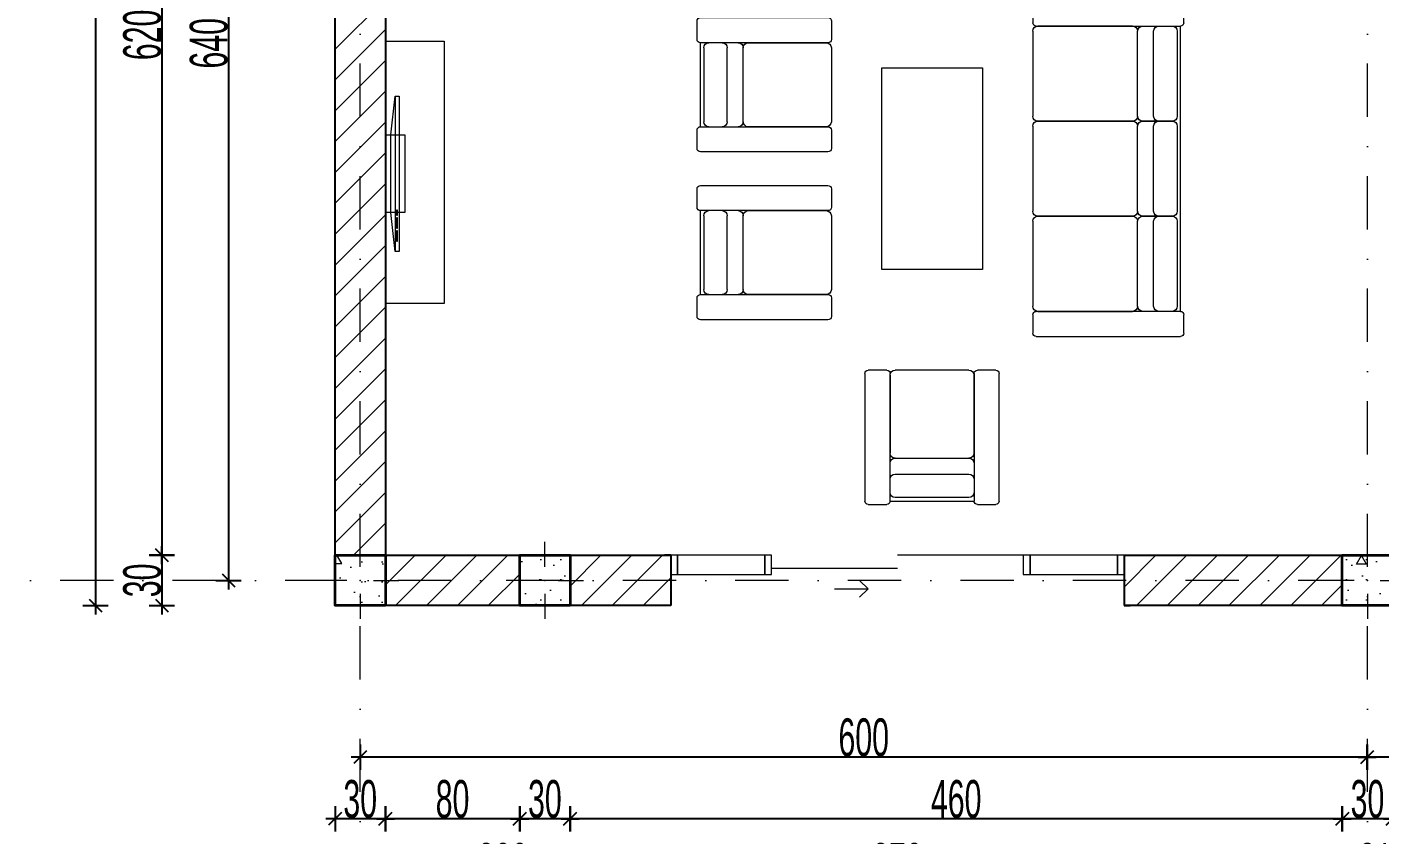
# Model space of a CAD drawing. Header units: millimetres. Extents: x -13678 to 175322, y 9978 to 39678.
# Drawn here: x 18120 to 26179, y 19899 to 24713 of the extents above; entities that cross this region are included whole.
import ezdxf

# ---------------------------------------------------------------- set-up
doc = ezdxf.new("R2010")
doc.units = ezdxf.units.MM
doc.header["$MEASUREMENT"] = 0
doc.set_wipeout_variables(frame=1)
doc.linetypes.add('Dot & Dashed', pattern=[670.277762, 317.5, -176.388889, 0, -176.388874])
doc.linetypes.add('Wipeout_Contour', pattern=[1000, 0, -1000])
doc.layers.get('Defpoints').update_dxf_attribs({"lineweight": 13})
doc.layers.add('New_MEP - Electrical', color=7, linetype='Continuous')
doc.layers.add('New_Structural - Bearing', color=7, linetype='Continuous')
for name, color, linetype, lineweight, true_color in [('New_MEP - Electrical_Pen_No__4', 7, 'Continuous', 20, 0x029e21), ('New_Structural - Bearing_Pen_No__168', 7, 'Continuous', 13, 0xfe847a), ('New_Structural - Bearing_Pen_No__169', 7, 'Continuous', 13, 0x68b353), ('New_Structural - Bearing_Pen_No__23', 7, 'Continuous', 20, 0xff6600), ('New_Structural - Bearing_Pen_No__28', 7, 'Continuous', 35, 0xa80f02), ('New_Structural - Bearing_Pen_No__3', 7, 'Continuous', 18, 0xff6600), ('New_Structural - Bearing_Pen_No__69', 7, 'Continuous', 20, 0x71cebe), ('Structural - Bearing_Pen_No__69', 7, 'Continuous', 13, 0x71cebe)]:
    doc.layers.add(name, color=color, linetype=linetype, lineweight=lineweight, true_color=true_color)
doc.layers.add('New_Structural - Bearing_Pen_No__20', color=1, linetype='Continuous', lineweight=0)
doc.layers.add('New_Structural - Bearing_Pen_No__27', color=7, linetype='Continuous', lineweight=35)
doc.styles.add('PLATEIA', font='CGSAPPS.shx', dxfattribs={"width": 0.6})
doc.dimstyles.new('100v', dxfattribs={"dimtxt": 225, "dimasz": 1, "dimexe": 0.18, "dimexo": 0.0625, "dimgap": 4, "dimtad": 1, "dimdec": 0, "dimlfac": 0.1, "dimzin": 12, "dimdsep": 46, "dimtxsty": 'PLATEIA', "dimblk": 'A$C321216CB', "dimcen": 0.09, "dimse1": 1, "dimse2": 1, "dimclrd": 256, "dimclrt": 256, "dimadec": 3, "dimazin": 0, "dimtfac": 1, "dimtdec": 0, "dimtix": 1, "dimtmove": 2, "dimatfit": 3, "dimldrblk": 'A$C321216CB', "dimfxl": 1, "dimtolj": 1, "dimtzin": 0, "dimlwd": -1, "dimarcsym": 0})
pattern_1 = [(45, (-11385.9, -8413.54), (-91.92388, 91.92388), [])]

# ---------------------------------------------------------------- blocks, each defined once
blk = doc.blocks.new('Sofa Layout 25[3]', base_point=(44951.6, 31682.2))
at = {"layer": 'New_MEP - Electrical_Pen_No__4', "color": 104, "linetype": 'Continuous', "lineweight": 20, "true_color": 0x029e21}
for p, q in [((44251.6, 33502.2), (44251.6, 34262.2)), ((44271.6, 34282.2), (44381.6, 34282.2)), ((44401.6, 34262.2), (44401.6, 33502.2)), ((44401.6, 34262.2), (44901.6, 34262.2)), ((44901.6, 33502.2), (44901.6, 34262.2)), ((44921.6, 34282.2), (45031.6, 34282.2)), ((45051.6, 34262.2), (45051.6, 33502.2)), ((44401.6, 34212.2), (44401.6, 34036.9)), ((44871.6, 34242.2), (44431.6, 34242.2)), ((44901.6, 34036.9), (44901.6, 34212.2)), ((44431.6, 34102.2), (44871.6, 34102.2)), ((44401.6, 33512.2), (44401.6, 33976.9)), ((44431.6, 34006.9), (44871.6, 34006.9)), ((44431.6, 34006.9), (44871.6, 34006.9)), ((44901.6, 33976.9), (44901.6, 33512.2)), ((44381.6, 33482.2), (44271.6, 33482.2)), ((44871.6, 33482.2), (44431.6, 33482.2)), ((45031.6, 33482.2), (44921.6, 33482.2)), ((43151.6, 33152.2), (43151.6, 33262.2)), ((43171.6, 33282.2), (44031.6, 33282.2)), ((44051.6, 33262.2), (44051.6, 33152.2)), ((44031.6, 33132.2), (43171.6, 33132.2)), ((43171.6, 31432.2), (43171.6, 33132.2)), ((43396.9, 33132.2), (43221.6, 33132.2)), ((43456.9, 33132.2), (44021.6, 33132.2)), ((45251.6, 33162.2), (45251.6, 33052.2)), ((46031.6, 33182.2), (45271.6, 33182.2)), ((46051.6, 33052.2), (46051.6, 33162.2)), ((43191.6, 33102.2), (43191.6, 32595.5)), ((43331.6, 32595.5), (43331.6, 33102.2)), ((43426.9, 32595.5), (43426.9, 33102.2)), ((43426.9, 32595.5), (43426.9, 33102.2)), ((44051.6, 33102.2), (44051.6, 32595.5)), ((45251.6, 33002.2), (45251.6, 32562.2)), ((45271.6, 33032.2), (46031.6, 33032.2)), ((45746.4, 33032.2), (45281.6, 33032.2)), ((45776.4, 32562.2), (45776.4, 33002.2)), ((45776.4, 32562.2), (45776.4, 33002.2)), ((45806.4, 33032.2), (45981.6, 33032.2)), ((45871.6, 32562.2), (45871.6, 33002.2)), ((46011.6, 33002.2), (46011.6, 32562.2)), ((46031.6, 32532.2), (46031.6, 33032.2)), ((43396.9, 32565.5), (43221.6, 32565.5)), ((43221.6, 32565.5), (43396.9, 32565.5)), ((43456.9, 32565.5), (44021.6, 32565.5)), ((44021.6, 32565.5), (43456.9, 32565.5)), ((43191.6, 32535.5), (43191.6, 32028.9)), ((43331.6, 32028.9), (43331.6, 32535.5)), ((43426.9, 32028.9), (43426.9, 32535.5)), ((43426.9, 32028.9), (43426.9, 32535.5)), ((44051.6, 32535.5), (44051.6, 32028.9)), ((45251.6, 32512.2), (45251.6, 32402.2)), ((46031.6, 32532.2), (45271.6, 32532.2)), ((45281.6, 32532.2), (45746.4, 32532.2)), ((45981.6, 32532.2), (45806.4, 32532.2)), ((46051.6, 32402.2), (46051.6, 32512.2)), ((45271.6, 32382.2), (46031.6, 32382.2)), ((45251.6, 32162.2), (45251.6, 32052.2)), ((46031.6, 32182.2), (45271.6, 32182.2)), ((46051.6, 32052.2), (46051.6, 32162.2)), ((43396.9, 31998.9), (43221.6, 31998.9)), ((43221.6, 31998.9), (43396.9, 31998.9)), ((43456.9, 31998.9), (44021.6, 31998.9)), ((44021.6, 31998.9), (43456.9, 31998.9)), ((45251.6, 32002.2), (45251.6, 31562.2)), ((45271.6, 32032.2), (46031.6, 32032.2)), ((45746.4, 32032.2), (45281.6, 32032.2)), ((45776.4, 31562.2), (45776.4, 32002.2)), ((45776.4, 31562.2), (45776.4, 32002.2)), ((45806.4, 32032.2), (45981.6, 32032.2)), ((45871.6, 31562.2), (45871.6, 32002.2)), ((46011.6, 32002.2), (46011.6, 31562.2)), ((46031.6, 31532.2), (46031.6, 32032.2)), ((43191.6, 31968.9), (43191.6, 31462.2)), ((43331.6, 31462.2), (43331.6, 31968.9)), ((43426.9, 31462.2), (43426.9, 31968.9)), ((43426.9, 31462.2), (43426.9, 31968.9)), ((44051.6, 31968.9), (44051.6, 31462.2)), ((45251.6, 31512.2), (45251.6, 31402.2)), ((46031.6, 31532.2), (45271.6, 31532.2)), ((45281.6, 31532.2), (45746.4, 31532.2)), ((45981.6, 31532.2), (45806.4, 31532.2)), ((46051.6, 31402.2), (46051.6, 31512.2)), ((43171.6, 31432.2), (44031.6, 31432.2)), ((43221.6, 31432.2), (43396.9, 31432.2)), ((44021.6, 31432.2), (43456.9, 31432.2)), ((43151.6, 31302.2), (43151.6, 31412.2)), ((44051.6, 31412.2), (44051.6, 31302.2)), ((45271.6, 31382.2), (46031.6, 31382.2)), ((44031.6, 31282.2), (43171.6, 31282.2)), ((44251.6, 30302.2), (44251.6, 31062.2)), ((44271.6, 31082.2), (44381.6, 31082.2)), ((44401.6, 31062.2), (44401.6, 30302.2)), ((44401.6, 30587.5), (44401.6, 31052.2)), ((44431.6, 31082.2), (44871.6, 31082.2)), ((44901.6, 30302.2), (44901.6, 31062.2)), ((44901.6, 31052.2), (44901.6, 30587.5)), ((44921.6, 31082.2), (45031.6, 31082.2)), ((45051.6, 31062.2), (45051.6, 30302.2)), ((44871.6, 30557.5), (44431.6, 30557.5)), ((44871.6, 30557.5), (44431.6, 30557.5)), ((44401.6, 30527.5), (44401.6, 30352.2)), ((44901.6, 30352.2), (44901.6, 30527.5)), ((44871.6, 30462.2), (44431.6, 30462.2)), ((44901.6, 30302.2), (44401.6, 30302.2)), ((44431.6, 30322.2), (44871.6, 30322.2)), ((44381.6, 30282.2), (44271.6, 30282.2)), ((45031.6, 30282.2), (44921.6, 30282.2))]:
    blk.add_line(p, q, dxfattribs=at)
at = {"layer": 'New_MEP - Electrical_Pen_No__4', "color": 104, "linetype": 'Continuous', "lineweight": 20, "true_color": 0x029e21, "flags": 128}
blk.add_lwpolyline([(44951.6, 31682.2), (44951.6, 32882.2), (44351.6, 32882.2), (44351.6, 31682.2)], close=True, dxfattribs=at)
at = {"layer": 'New_MEP - Electrical_Pen_No__4', "color": 104, "linetype": 'Continuous', "lineweight": 20, "true_color": 0x029e21}
for centre, radius, start, end in [((44271.6, 34262.2), 20, 90, 180), ((44381.6, 34262.2), 20, 0, 90), ((44921.6, 34262.2), 20, 90, 180), ((45031.6, 34262.2), 20, 0, 90), ((44431.6, 34212.2), 30, 90, 180), ((44871.6, 34212.2), 30, 0, 90), ((44431.6, 34132.2), 30, 180, 270), ((44871.6, 34132.2), 30, 270, 0), ((44431.6, 34036.9), 30, 180, 270), ((44871.6, 34036.9), 30, 270, 0), ((44431.6, 33976.9), 30, 90, 180), ((44871.6, 33976.9), 30, 0, 90), ((44271.6, 33502.2), 20, 180, 270), ((44381.6, 33502.2), 20, 270, 0), ((44431.6, 33512.2), 30, 180, 270), ((44871.6, 33512.2), 30, 270, 0), ((44921.6, 33502.2), 20, 180, 270), ((45031.6, 33502.2), 20, 270, 0), ((43171.6, 33262.2), 20, 90, 180), ((44031.6, 33262.2), 20, 0, 90), ((43171.6, 33152.2), 20, 180, 270), ((43221.6, 33102.2), 30, 90, 180), ((43301.6, 33102.2), 30, 0, 90), ((43396.9, 33102.2), 30, 0, 90), ((43456.9, 33102.2), 30, 90, 180), ((44021.6, 33102.2), 30, 0, 90), ((44031.6, 33152.2), 20, 270, 0), ((45271.6, 33162.2), 20, 90, 180), ((46031.6, 33162.2), 20, 0, 90), ((45271.6, 33052.2), 20, 180, 270), ((46031.6, 33052.2), 20, 270, 0), ((45281.6, 33002.2), 30, 90, 180), ((45746.4, 33002.2), 30, 0, 90), ((45806.4, 33002.2), 30, 90, 180), ((45901.6, 33002.2), 30, 90, 180), ((45981.6, 33002.2), 30, 0, 90), ((43221.6, 32595.5), 30, 180, 270), ((43221.6, 32535.5), 30, 90, 180), ((43301.6, 32595.5), 30, 270, 0), ((43301.6, 32535.5), 30, 0, 90), ((43396.9, 32595.5), 30, 270, 0), ((43396.9, 32535.5), 30, 0, 90), ((43456.9, 32595.5), 30, 180, 270), ((43456.9, 32535.5), 30, 90, 180), ((44021.6, 32595.5), 30, 270, 0), ((44021.6, 32535.5), 30, 0, 90), ((45281.6, 32562.2), 30, 180, 270), ((45746.4, 32562.2), 30, 270, 0), ((45806.4, 32562.2), 30, 180, 270), ((45901.6, 32562.2), 30, 180, 270), ((45981.6, 32562.2), 30, 270, 0), ((45271.6, 32512.2), 20, 90, 180), ((46031.6, 32512.2), 20, 0, 90), ((45271.6, 32402.2), 20, 180, 270), ((46031.6, 32402.2), 20, 270, 0), ((45271.6, 32162.2), 20, 90, 180), ((46031.6, 32162.2), 20, 0, 90), ((43221.6, 32028.9), 30, 180, 270), ((43221.6, 31968.9), 30, 90, 180), ((43301.6, 32028.9), 30, 270, 0), ((43301.6, 31968.9), 30, 0, 90), ((43396.9, 32028.9), 30, 270, 0), ((43396.9, 31968.9), 30, 0, 90), ((43456.9, 32028.9), 30, 180, 270), ((43456.9, 31968.9), 30, 90, 180), ((44021.6, 32028.9), 30, 270, 0), ((44021.6, 31968.9), 30, 0, 90), ((45271.6, 32052.2), 20, 180, 270), ((45281.6, 32002.2), 30, 90, 180), ((45746.4, 32002.2), 30, 0, 90), ((45806.4, 32002.2), 30, 90, 180), ((45901.6, 32002.2), 30, 90, 180), ((45981.6, 32002.2), 30, 0, 90), ((46031.6, 32052.2), 20, 270, 0), ((45281.6, 31562.2), 30, 180, 270), ((45271.6, 31512.2), 20, 90, 180), ((45746.4, 31562.2), 30, 270, 0), ((45806.4, 31562.2), 30, 180, 270), ((45901.6, 31562.2), 30, 180, 270), ((45981.6, 31562.2), 30, 270, 0), ((46031.6, 31512.2), 20, 0, 90), ((43171.6, 31412.2), 20, 90, 180), ((43221.6, 31462.2), 30, 180, 270), ((43301.6, 31462.2), 30, 270, 0), ((43396.9, 31462.2), 30, 270, 0), ((43456.9, 31462.2), 30, 180, 270), ((44021.6, 31462.2), 30, 270, 0), ((44031.6, 31412.2), 20, 0, 90), ((45271.6, 31402.2), 20, 180, 270), ((46031.6, 31402.2), 20, 270, 0), ((43171.6, 31302.2), 20, 180, 270), ((44031.6, 31302.2), 20, 270, 0), ((44271.6, 31062.2), 20, 90, 180), ((44381.6, 31062.2), 20, 0, 90), ((44431.6, 31052.2), 30, 90, 180), ((44871.6, 31052.2), 30, 0, 90), ((44921.6, 31062.2), 20, 90, 180), ((45031.6, 31062.2), 20, 0, 90), ((44431.6, 30587.5), 30, 180, 270), ((44431.6, 30527.5), 30, 90, 180), ((44871.6, 30587.5), 30, 270, 0), ((44871.6, 30527.5), 30, 0, 90), ((44431.6, 30432.2), 30, 90, 180), ((44871.6, 30432.2), 30, 0, 90), ((44271.6, 30302.2), 20, 180, 270), ((44381.6, 30302.2), 20, 270, 0), ((44431.6, 30352.2), 30, 180, 270), ((44871.6, 30352.2), 30, 270, 0), ((44921.6, 30302.2), 20, 180, 270), ((45031.6, 30302.2), 20, 270, 0)]:
    blk.add_arc(centre, radius, start, end, dxfattribs=at)
blk = doc.blocks.new('A$C321216CB')
for p, q in [((-53.8, 0), (53.8, 0)), ((-38.1, -38.1), (38.1, 38.1)), ((0, -75.3), (0, 75.3))]:
    blk.add_line(p, q)
blk = doc.blocks.new('*D546')
at = {"transparency": 16777216}
blk.add_line((19319.6, 27814.8), (19319.6, 21416.8), dxfattribs=at)
at = {"layer": 'Defpoints', "color": 0, "transparency": 16777216}
for p in [(19767.4, 27815.8), (19319.6, 21415.8), (19746.5, 21415.8)]:
    blk.add_point(p, dxfattribs=at)
at = {"transparency": 16777216}
for p, rotation in [((19319.6, 27815.8), 90), ((19319.6, 21415.8), 270)]:
    blk.add_blockref('A$C321216CB', p, dxfattribs=dict(at, rotation=rotation))
at = {"transparency": 16777216, "insert": (19203.1, 24615.8), "char_height": 225, "attachment_point": 5, "rotation": 90, "style": 'PLATEIA'}
blk.add_mtext('\\A1;640', dxfattribs=at)
blk = doc.blocks.new('*D550')
at = {"transparency": 16777216}
blk.add_line((18923.3, 27764.8), (18923.3, 21566.8), dxfattribs=at)
at = {"layer": 'Defpoints', "color": 0, "transparency": 16777216}
for p in [(19954.6, 27765.8), (18923.3, 21565.8), (19954.6, 21565.8)]:
    blk.add_point(p, dxfattribs=at)
at = {"transparency": 16777216}
for p, rotation in [((18923.3, 27765.8), 90), ((18923.3, 21565.8), 270)]:
    blk.add_blockref('A$C321216CB', p, dxfattribs=dict(at, rotation=rotation))
at = {"transparency": 16777216, "insert": (18806.8, 24665.8), "char_height": 225, "attachment_point": 5, "rotation": 90, "style": 'PLATEIA'}
blk.add_mtext('\\A1;620', dxfattribs=at)
blk = doc.blocks.new('*D551')
at = {"transparency": 16777216}
blk.add_line((18923.3, 21564.8), (18923.3, 21266.8), dxfattribs=at)
at = {"layer": 'Defpoints', "color": 0, "transparency": 16777216}
for p in [(19954.6, 21565.8), (18923.3, 21265.8), (19954.6, 21265.8)]:
    blk.add_point(p, dxfattribs=at)
at = {"transparency": 16777216}
for p, rotation in [((18923.3, 21565.8), 90), ((18923.3, 21265.8), 270)]:
    blk.add_blockref('A$C321216CB', p, dxfattribs=dict(at, rotation=rotation))
at = {"transparency": 16777216, "insert": (18806.8, 21415.8), "char_height": 225, "attachment_point": 5, "rotation": 90, "style": 'PLATEIA'}
blk.add_mtext('\\A1;30', dxfattribs=at)
blk = doc.blocks.new('*D552')
at = {"transparency": 16777216}
blk.add_line((18528.1, 32264.8), (18528.1, 21266.8), dxfattribs=at)
at = {"layer": 'Defpoints', "color": 0, "transparency": 16777216}
for p in [(19954.6, 32265.8), (18528.1, 21265.8), (19954.6, 21265.8)]:
    blk.add_point(p, dxfattribs=at)
at = {"transparency": 16777216}
for p, rotation in [((18528.1, 32265.8), 90), ((18528.1, 21265.8), 270)]:
    blk.add_blockref('A$C321216CB', p, dxfattribs=dict(at, rotation=rotation))
at = {"transparency": 16777216, "insert": (18411.6, 26765.8), "char_height": 225, "attachment_point": 5, "rotation": 90, "style": 'PLATEIA'}
blk.add_mtext('\\A1;1100', dxfattribs=at)
blk = doc.blocks.new('*D554')
at = {"transparency": 16777216}
blk.add_line((26102.2, 20363.1), (20105.6, 20363.1), dxfattribs=at)
at = {"layer": 'Defpoints', "color": 0, "transparency": 16777216}
for p in [(20104.6, 20850), (26103.2, 20814), (20104.6, 20363.1)]:
    blk.add_point(p, dxfattribs=at)
at = {"transparency": 16777216, "rotation": 180}
blk.add_blockref('A$C321216CB', (20104.6, 20363.1), dxfattribs=at)
at = {"transparency": 16777216}
blk.add_blockref('A$C321216CB', (26103.2, 20363.1), dxfattribs=at)
at = {"transparency": 16777216, "insert": (23103.9, 20479.6), "char_height": 225, "attachment_point": 5, "style": 'PLATEIA'}
blk.add_mtext('\\A1;600', dxfattribs=at)
blk = doc.blocks.new('*D558')
at = {"transparency": 16777216}
blk.add_line((25953.6, 19995.7), (21355.6, 19995.7), dxfattribs=at)
at = {"layer": 'Defpoints', "color": 0, "transparency": 16777216}
for p in [(21354.6, 21265.8), (25954.6, 21265.8), (21354.6, 19995.7)]:
    blk.add_point(p, dxfattribs=at)
at = {"transparency": 16777216, "rotation": 180}
blk.add_blockref('A$C321216CB', (21354.6, 19995.7), dxfattribs=at)
at = {"transparency": 16777216}
blk.add_blockref('A$C321216CB', (25954.6, 19995.7), dxfattribs=at)
at = {"transparency": 16777216, "insert": (23654.6, 20112.2), "char_height": 225, "attachment_point": 5, "style": 'PLATEIA'}
blk.add_mtext('\\A1;460', dxfattribs=at)
blk = doc.blocks.new('*D559')
at = {"transparency": 16777216}
blk.add_line((20253.6, 19995.7), (19955.6, 19995.7), dxfattribs=at)
at = {"layer": 'Defpoints', "color": 0, "transparency": 16777216}
for p in [(19954.6, 21265.8), (20254.6, 21265.8), (19954.6, 19995.7)]:
    blk.add_point(p, dxfattribs=at)
at = {"transparency": 16777216, "rotation": 180}
blk.add_blockref('A$C321216CB', (19954.6, 19995.7), dxfattribs=at)
at = {"transparency": 16777216}
blk.add_blockref('A$C321216CB', (20254.6, 19995.7), dxfattribs=at)
at = {"transparency": 16777216, "insert": (20104.6, 20112.2), "char_height": 225, "attachment_point": 5, "style": 'PLATEIA'}
blk.add_mtext('\\A1;30', dxfattribs=at)
blk = doc.blocks.new('*D562')
at = {"transparency": 16777216}
blk.add_line((27753.6, 19619.9), (24655.6, 19619.9), dxfattribs=at)
at = {"layer": 'Defpoints', "color": 0, "transparency": 16777216}
for p in [(24654.6, 21644.4), (27754.6, 21644.4), (24654.6, 19619.9)]:
    blk.add_point(p, dxfattribs=at)
at = {"transparency": 16777216, "rotation": 180}
blk.add_blockref('A$C321216CB', (24654.6, 19619.9), dxfattribs=at)
at = {"transparency": 16777216}
blk.add_blockref('A$C321216CB', (27754.6, 19619.9), dxfattribs=at)
at = {"transparency": 16777216, "insert": (26204.6, 19736.4), "char_height": 225, "attachment_point": 5, "style": 'PLATEIA'}
blk.add_mtext('\\A1;310', dxfattribs=at)
blk = doc.blocks.new('*D563')
at = {"transparency": 16777216}
blk.add_line((24653.6, 19619.9), (21955.6, 19619.9), dxfattribs=at)
at = {"layer": 'Defpoints', "color": 0, "transparency": 16777216}
for p in [(21954.6, 21644.4), (24654.6, 21644.4), (21954.6, 19619.9)]:
    blk.add_point(p, dxfattribs=at)
at = {"transparency": 16777216, "rotation": 180}
blk.add_blockref('A$C321216CB', (21954.6, 19619.9), dxfattribs=at)
at = {"transparency": 16777216}
blk.add_blockref('A$C321216CB', (24654.6, 19619.9), dxfattribs=at)
at = {"transparency": 16777216, "insert": (23304.6, 19736.4), "char_height": 225, "attachment_point": 5, "style": 'PLATEIA'}
blk.add_mtext('\\A1;270', dxfattribs=at)
blk = doc.blocks.new('*D564')
at = {"transparency": 16777216}
blk.add_line((21953.6, 19619.9), (19955.6, 19619.9), dxfattribs=at)
at = {"layer": 'Defpoints', "color": 0, "transparency": 16777216}
for p in [(19954.6, 21644.4), (21954.6, 21644.4), (19954.6, 19619.9)]:
    blk.add_point(p, dxfattribs=at)
at = {"transparency": 16777216, "rotation": 180}
blk.add_blockref('A$C321216CB', (19954.6, 19619.9), dxfattribs=at)
at = {"transparency": 16777216}
blk.add_blockref('A$C321216CB', (21954.6, 19619.9), dxfattribs=at)
at = {"transparency": 16777216, "insert": (20954.6, 19736.4), "char_height": 225, "attachment_point": 5, "style": 'PLATEIA'}
blk.add_mtext('\\A1;200', dxfattribs=at)
blk = doc.blocks.new('*D676')
at = {"transparency": 16777216}
blk.add_line((31653.6, 19230.7), (19955.6, 19230.7), dxfattribs=at)
at = {"layer": 'Defpoints', "color": 0, "transparency": 16777216}
for p in [(19954.6, 21265.8), (31654.6, 21265.8), (19954.6, 19230.7)]:
    blk.add_point(p, dxfattribs=at)
at = {"transparency": 16777216, "rotation": 180}
blk.add_blockref('A$C321216CB', (19954.6, 19230.7), dxfattribs=at)
at = {"transparency": 16777216}
blk.add_blockref('A$C321216CB', (31654.6, 19230.7), dxfattribs=at)
at = {"transparency": 16777216, "insert": (25804.6, 19347.2), "char_height": 225, "attachment_point": 5, "style": 'PLATEIA'}
blk.add_mtext('\\A1;1170', dxfattribs=at)
blk = doc.blocks.new('Column_1', base_point=(2559.6, 13376.8))
at = {"color": 254, "linetype": 'Wipeout_Contour', "lineweight": 0, "ltscale": 54481.227726}
blk.add_wipeout([(2409.6, 13226.8), (2709.6, 13226.8), (2709.6, 13526.8), (2409.6, 13526.8)], dxfattribs=at).dxf.layer = 'New_Structural - Bearing'
at = {"layer": 'New_Structural - Bearing_Pen_No__169', "linetype": 'Continuous', "lineweight": 13, "true_color": 0x68b353}
h = blk.add_hatch(dxfattribs=at)
h.set_pattern_fill('STRUCTURAL_CONCRETE', color=85, style=0, pattern_type=2)
h.set_pattern_definition([(0, (0, 0), (0, 623.538), [60, -300]), (0, (180, 311.8), (0, 623.538), [60, -300]), (60, (0, 0), (-540, 311.77), [60, -300]), (60, (360, 0), (-540, 311.77), [60, -300]), (120, (60, 0), (540, 311.77), [60, -300]), (120, (420, 0), (540, 311.77), [60, -300]), (0, (0, 60), (0, 120), [0, -120, 0, -180]), (45, (60, 60), (-84.8528, 84.8528), [0, -90, 0, -150])])
h.paths.add_polyline_path([(2409.6, 13226.8), (2709.6, 13226.8), (2709.6, 13526.8), (2409.6, 13526.8)])
at = {"layer": 'New_Structural - Bearing_Pen_No__20', "color": 1, "linetype": 'Continuous', "lineweight": 0}
for p, q in [((2559.6, 13456.8), (2559.6, 13606.8)), ((2479.6, 13376.8), (2329.6, 13376.8)), ((2639.6, 13376.8), (2789.6, 13376.8)), ((2559.6, 13296.8), (2559.6, 13146.8))]:
    blk.add_line(p, q, dxfattribs=at)
blk.add_point((2559.6, 13376.8), dxfattribs=at)
at = {"layer": 'New_Structural - Bearing_Pen_No__28', "color": 14, "linetype": 'Continuous', "lineweight": 35, "true_color": 0xa80f02, "flags": 128}
blk.add_lwpolyline([(2409.6, 13226.8), (2709.6, 13226.8), (2709.6, 13526.8), (2409.6, 13526.8)], close=True, dxfattribs=at)
blk = doc.blocks.new('*D671')
at = {"transparency": 16777216}
blk.add_line((27204.2, 20363.1), (26104.2, 20363.1), dxfattribs=at)
at = {"layer": 'Defpoints', "color": 0, "transparency": 16777216}
for p in [(26103.2, 20922.7), (27205.2, 20814), (26103.2, 20363.1)]:
    blk.add_point(p, dxfattribs=at)
at = {"transparency": 16777216, "rotation": 180}
blk.add_blockref('A$C321216CB', (26103.2, 20363.1), dxfattribs=at)
at = {"transparency": 16777216}
blk.add_blockref('A$C321216CB', (27205.2, 20363.1), dxfattribs=at)
at = {"transparency": 16777216, "insert": (26654.2, 20479.6), "char_height": 225, "attachment_point": 5, "style": 'PLATEIA'}
blk.add_mtext('\\A1;110', dxfattribs=at)
blk = doc.blocks.new('*D709')
at = {"transparency": 16777216}
blk.add_line((26253.6, 19995.7), (25955.6, 19995.7), dxfattribs=at)
at = {"layer": 'Defpoints', "color": 0, "transparency": 16777216}
for p in [(25954.6, 21265.8), (26254.6, 21265.8), (25954.6, 19995.7)]:
    blk.add_point(p, dxfattribs=at)
at = {"transparency": 16777216, "rotation": 180}
blk.add_blockref('A$C321216CB', (25954.6, 19995.7), dxfattribs=at)
at = {"transparency": 16777216}
blk.add_blockref('A$C321216CB', (26254.6, 19995.7), dxfattribs=at)
at = {"transparency": 16777216, "insert": (26104.6, 20112.2), "char_height": 225, "attachment_point": 5, "style": 'PLATEIA'}
blk.add_mtext('\\A1;30', dxfattribs=at)
blk = doc.blocks.new('*D672')
at = {"transparency": 16777216}
blk.add_line((21353.6, 19995.7), (21055.6, 19995.7), dxfattribs=at)
at = {"layer": 'Defpoints', "color": 0, "transparency": 16777216}
for p in [(21054.6, 21265.8), (21354.6, 21265.8), (21054.6, 19995.7)]:
    blk.add_point(p, dxfattribs=at)
at = {"transparency": 16777216, "rotation": 180}
blk.add_blockref('A$C321216CB', (21054.6, 19995.7), dxfattribs=at)
at = {"transparency": 16777216}
blk.add_blockref('A$C321216CB', (21354.6, 19995.7), dxfattribs=at)
at = {"transparency": 16777216, "insert": (21204.6, 20112.2), "char_height": 225, "attachment_point": 5, "style": 'PLATEIA'}
blk.add_mtext('\\A1;30', dxfattribs=at)
blk = doc.blocks.new('*D710')
at = {"transparency": 16777216}
blk.add_line((21053.6, 19995.7), (20255.6, 19995.7), dxfattribs=at)
at = {"layer": 'Defpoints', "color": 0, "transparency": 16777216}
for p in [(20254.6, 21265.8), (21054.6, 21265.8), (20254.6, 19995.7)]:
    blk.add_point(p, dxfattribs=at)
at = {"transparency": 16777216, "rotation": 180}
blk.add_blockref('A$C321216CB', (20254.6, 19995.7), dxfattribs=at)
at = {"transparency": 16777216}
blk.add_blockref('A$C321216CB', (21054.6, 19995.7), dxfattribs=at)
at = {"transparency": 16777216, "insert": (20654.6, 20112.2), "char_height": 225, "attachment_point": 5, "style": 'PLATEIA'}
blk.add_mtext('\\A1;80', dxfattribs=at)
blk = doc.blocks.new('Coffee Table 05 25[13]', base_point=(44258.1, 37384.3))
at = {"layer": 'New_MEP - Electrical_Pen_No__4', "color": 104, "linetype": 'Continuous', "lineweight": 20, "true_color": 0x029e21, "flags": 128}
blk.add_lwpolyline([(44258.1, 37384.3), (44258.1, 38946.3), (43908.1, 38946.3), (43908.1, 37384.3)], close=True, dxfattribs=at)
blk = doc.blocks.new('Flat Panel TV 25[14]', base_point=(43990.9, 37772.7))
at = {"layer": 'New_MEP - Electrical_Pen_No__4', "color": 104, "linetype": 'Continuous', "lineweight": 20, "true_color": 0x029e21}
for p, q in [((43965.9, 37772.7), (43965.9, 38698.2)), ((43974.7, 38574.8), (43974.7, 38636.5)), ((43974.7, 38636.5), (43980.9, 38636.5)), ((43980.9, 38636.5), (43980.9, 38574.8)), ((43980.9, 38574.8), (43974.7, 38574.8)), ((43974.7, 38497.7), (43974.7, 38559.4)), ((43974.7, 38559.4), (43980.9, 38559.4)), ((43980.9, 38559.4), (43980.9, 38497.7)), ((43980.9, 38497.7), (43974.7, 38497.7)), ((43974.7, 38451.4), (43974.7, 38482.3)), ((43974.7, 38482.3), (43980.9, 38482.3)), ((43980.9, 38451.4), (43974.7, 38451.4)), ((43980.9, 38482.3), (43980.9, 38451.4))]:
    blk.add_line(p, q, dxfattribs=at)
at = {"layer": 'New_MEP - Electrical_Pen_No__4', "color": 104, "linetype": 'Continuous', "lineweight": 20, "true_color": 0x029e21, "flags": 128}
for points in [[(43990.9, 37772.7), (43990.9, 38698.2), (43965.9, 38698.2), (43940.9, 38466.8), (43940.9, 38004.1), (43965.9, 37772.7)], [(44023.8, 38004.1), (44023.8, 38466.8), (43908.1, 38466.8), (43908.1, 38004.1)]]:
    blk.add_lwpolyline(points, close=True, dxfattribs=at)

msp = doc.modelspace()

# ---------------------------------------------------------------- hatches: boundary and pattern name
at = {"layer": 'New_Structural - Bearing_Pen_No__168', "linetype": 'Continuous', "lineweight": 13, "true_color": 0xfe847a}
h = msp.add_hatch(dxfattribs=at)
h.set_pattern_fill('COMMON_BRICK', color=11, style=0, pattern_type=2)
h.set_pattern_definition(pattern_1)
h.paths.add_polyline_path([(20254.6, 21565.8), (19954.6, 21565.8), (19954.6, 27765.1), (20254.6, 27765.1)])
h = msp.add_hatch(dxfattribs=at)
h.set_pattern_fill('COMMON_BRICK', color=11, style=0, pattern_type=2)
h.set_pattern_definition(pattern_1)
h.paths.add_polyline_path([(20254.6, 21565.8), (21054.6, 21565.8), (21054.6, 21265.8), (20254.6, 21265.8)])
h = msp.add_hatch(dxfattribs=at)
h.set_pattern_fill('COMMON_BRICK', color=11, style=0, pattern_type=2)
h.set_pattern_definition(pattern_1)
h.paths.add_polyline_path([(25954.6, 21265.8), (24654.6, 21265.8), (24654.6, 21565.8), (25954.6, 21565.8)])
at = {"layer": 'New_Structural - Bearing_Pen_No__169', "linetype": 'Continuous', "lineweight": 13, "true_color": 0x68b353}
h = msp.add_hatch(dxfattribs=at)
h.set_pattern_fill('STRUCTURAL_CONCRETE', color=85, style=0, pattern_type=2)
h.set_pattern_definition([(0, (-11385.9, -8413.54), (0, 623.538), [60, -300]), (0, (-11205.9, -8101.77), (0, 623.538), [60, -300]), (60, (-11385.9, -8413.54), (-540, 311.769), [60, -300]), (60, (-11025.9, -8413.54), (-540, 311.769), [60, -300]), (120, (-11325.9, -8413.54), (540, 311.769), [60, -300]), (120, (-10965.9, -8413.54), (540, 311.769), [60, -300]), (0, (-11385.9, -8353.54), (0, 120), [0, -120, 0, -180]), (45, (-11325.9, -8353.54), (-84.85282, 84.85282), [0, -90, 0, -150])])
h.paths.add_polyline_path([(20254.6, 21265.8), (19954.6, 21265.8), (19954.6, 21565.8), (20254.6, 21565.8)])

# ---------------------------------------------------------------- linework, layer by layer
at = {"layer": 'New_Structural - Bearing_Pen_No__20', "color": 1, "linetype": 'Continuous', "lineweight": 0}
for p, q in [((20104.6, 21495.8), (20104.6, 21645.8)), ((20024.6, 21415.8), (19874.6, 21415.8)), ((20184.6, 21415.8), (20334.6, 21415.8)), ((20104.6, 21335.8), (20104.6, 21185.8))]:
    msp.add_line(p, q, dxfattribs=at)
msp.add_point((20104.6, 21415.8), dxfattribs=at)
at = {"layer": 'New_Structural - Bearing_Pen_No__23', "color": 30, "linetype": 'Continuous', "lineweight": 20, "true_color": 0xff6600}
for p, q in [((21994.6, 21565.8), (21954.6, 21565.8)), ((21954.6, 21565.8), (21954.6, 21450.8)), ((21994.6, 21450.8), (21994.6, 21565.8)), ((22554.6, 21565.8), (22514.6, 21565.8)), ((22514.6, 21565.8), (22514.6, 21450.8)), ((22554.6, 21450.8), (22554.6, 21565.8)), ((24094.6, 21565.8), (24054.6, 21565.8)), ((24054.6, 21565.8), (24054.6, 21450.8)), ((24094.6, 21450.8), (24094.6, 21565.8)), ((24654.6, 21565.8), (24614.6, 21565.8)), ((24614.6, 21565.8), (24614.6, 21450.8)), ((24654.6, 21450.8), (24654.6, 21565.8)), ((21954.6, 21450.8), (21994.6, 21450.8)), ((22514.6, 21450.8), (22554.6, 21450.8)), ((24054.6, 21450.8), (24094.6, 21450.8)), ((24614.6, 21450.8), (24654.6, 21450.8))]:
    msp.add_line(p, q, dxfattribs=at)
for points in [[(21994.6, 21450.8), (22514.6, 21450.8), (22514.6, 21565.8), (21994.6, 21565.8)], [(24614.6, 21565.8), (24094.6, 21565.8), (24094.6, 21450.8), (24614.6, 21450.8)]]:
    msp.add_lwpolyline(points, close=True, dxfattribs=at)
at = {"layer": 'New_Structural - Bearing_Pen_No__27', "color": 7, "linetype": 'Continuous', "lineweight": 25}
for p, q in [((21954.6, 21565.8), (21917.6, 21565.8)), ((21954.6, 21565.8), (21917.6, 21565.8)), ((21954.6, 21565.8), (21917.6, 21565.8)), ((21954.6, 21565.8), (21954.6, 21450.8)), ((21954.6, 21565.8), (21954.6, 21450.8)), ((21954.6, 21565.8), (21954.6, 21450.8)), ((24654.6, 21565.8), (24691.6, 21565.8)), ((24654.6, 21565.8), (24654.6, 21450.8)), ((24654.6, 21565.8), (24654.6, 21450.8)), ((24654.6, 21565.8), (24654.6, 21450.8)), ((24654.6, 21565.8), (24691.6, 21565.8)), ((24654.6, 21565.8), (24691.6, 21565.8)), ((21954.6, 21450.8), (21954.6, 21265.8)), ((21954.6, 21450.8), (21954.6, 21265.8)), ((21954.6, 21450.8), (21954.6, 21265.8)), ((24654.6, 21450.8), (24654.6, 21265.8)), ((24654.6, 21450.8), (24654.6, 21265.8)), ((24654.6, 21450.8), (24654.6, 21265.8)), ((21954.6, 21265.8), (21917.6, 21265.8)), ((21954.6, 21265.8), (21917.6, 21265.8)), ((21954.6, 21265.8), (21917.6, 21265.8)), ((24654.6, 21265.8), (24691.6, 21265.8)), ((24654.6, 21265.8), (24691.6, 21265.8)), ((24654.6, 21265.8), (24691.6, 21265.8))]:
    msp.add_line(p, q, dxfattribs=at)
for points in [[(19954.6, 21565.8), (19954.6, 27765.1)], [(20254.6, 27715.8), (20254.6, 21565.8)], [(20254.6, 21565.8), (21954.6, 21565.8)], [(24654.6, 21565.8), (25954.6, 21565.8)], [(21954.6, 21265.8), (20254.6, 21265.8)], [(25954.6, 21265.8), (24654.6, 21265.8)]]:
    msp.add_lwpolyline(points, dxfattribs=at)
at = {"layer": 'New_Structural - Bearing_Pen_No__28', "color": 14, "linetype": 'Continuous', "lineweight": 35, "true_color": 0xa80f02}
for p, q in [((21354.6, 21265.8), (21054.6, 21265.8)), ((26254.6, 21265.8), (25954.6, 21265.8))]:
    msp.add_line(p, q, dxfattribs=at)
msp.add_lwpolyline([(20254.6, 21265.8), (19954.6, 21265.8), (19954.6, 21565.8), (20254.6, 21565.8)], close=True, dxfattribs=at)
at = {"layer": 'New_Structural - Bearing_Pen_No__3', "color": 30, "linetype": 'Continuous', "lineweight": 18, "true_color": 0xff6600}
for p, q in [((24054.6, 21565.8), (23304.6, 21565.8)), ((23304.6, 21485.8), (22554.6, 21485.8)), ((22929.6, 21365.8), (23129.6, 21365.8)), ((23129.6, 21365.8), (23079.6, 21415.8)), ((23129.6, 21365.8), (23079.6, 21315.8))]:
    msp.add_line(p, q, dxfattribs=at)
at = {"layer": 'New_Structural - Bearing_Pen_No__69', "linetype": 'Dot & Dashed'}
msp.add_line((20104.6, 18814.3), (20104.6, 34427.8), dxfattribs=at)

# ---------------------------------------------------------------- block references
at = {"layer": 'New_MEP - Electrical', "color": 2, "linetype": 'Continuous', "lineweight": 20, "true_color": 0xffeb28, "xscale": -1}
msp.add_blockref('Sofa Layout 25[3]', (23211, 23268.7), dxfattribs=at)
at = {"layer": 'New_MEP - Electrical', "color": 2, "linetype": 'Continuous', "lineweight": 20, "true_color": 0xffeb28, "xscale": -1, "rotation": 180}
for name, p in [('Coffee Table 05 25[13]', (20604.6, 24627.8)), ('Flat Panel TV 25[14]', (20337.4, 24301.2))]:
    msp.add_blockref(name, p, dxfattribs=at)

# ---------------------------------------------------------------- dimensions: what is measured, and where the dimension line sits
for base, p1, p2, angle, picture, middle in [((18528.1, 21265.8), (19954.6, 32265.8), (19954.6, 21265.8), 90, '*D552', (18411.6, 26765.8)), ((18923.3, 21565.8), (19954.6, 27765.8), (19954.6, 21565.8), 90, '*D550', (18806.8, 24665.8)), ((19319.6, 21415.8), (19767.4, 27815.8), (19746.5, 21415.8), 90, '*D546', (19203.1, 24615.8)), ((18923.3, 21265.8), (19954.6, 21565.8), (19954.6, 21265.8), 90, '*D551', (18806.8, 21415.8)), ((19954.6, 19619.9), (21954.6, 21644.4), (19954.6, 21644.4), 180, '*D564', (20954.6, 19736.4)), ((21954.6, 19619.9), (24654.6, 21644.4), (21954.6, 21644.4), 180, '*D563', (23304.6, 19736.4)), ((24654.6, 19619.9), (27754.6, 21644.4), (24654.6, 21644.4), 180, '*D562', (26204.6, 19736.4)), ((19954.6, 19995.7), (20254.6, 21265.8), (19954.6, 21265.8), 180, '*D559', (20104.6, 20112.2)), ((19954.6, 19230.7), (31654.6, 21265.8), (19954.6, 21265.8), 180, '*D676', (25804.6, 19347.2)), ((21354.6, 19995.7), (25954.6, 21265.8), (21354.6, 21265.8), 180, '*D558', (23654.6, 20112.2)), ((26103.2, 20363.1), (27205.2, 20814), (26103.2, 20922.7), 180, '*D671', (26654.2, 20479.6)), ((20104.6, 20363.1), (26103.2, 20814), (20104.6, 20850), 180, '*D554', (23103.9, 20479.6))]:
    dim = msp.add_linear_dim(base=base, p1=p1, p2=p2, angle=angle, dimstyle='100v')
    dim.commit()
    dim.dimension.update_dxf_attribs({"geometry": picture, "text_midpoint": middle})

# ---------------------------------------------------------------- next in the draw order: block references
at = {"layer": 'New_Structural - Bearing', "color": 14, "lineweight": 35, "true_color": 0xa80f02, "xscale": -1}
for p in [(21204.6, 21415.8), (26104.6, 21415.8)]:
    msp.add_blockref('Column_1', p, dxfattribs=at)

# ---------------------------------------------------------------- next in the draw order: hatches: boundary and pattern name
at = {"layer": 'New_Structural - Bearing_Pen_No__168', "linetype": 'Continuous', "lineweight": 13, "true_color": 0xfe847a}
h = msp.add_hatch(dxfattribs=at)
h.set_pattern_fill('COMMON_BRICK', color=11, style=0, pattern_type=2)
h.set_pattern_definition([(45, (-12485.9, -8413.54), (-91.92388, 91.92388), [])])
h.paths.add_polyline_path([(21354.6, 21565.8), (21954.6, 21565.8), (21954.6, 21265.8), (21354.6, 21265.8)])

# ---------------------------------------------------------------- next in the draw order: linework, layer by layer
at = {"layer": 'New_Structural - Bearing_Pen_No__69', "linetype": 'Dot & Dashed'}
msp.add_line((26104.6, 18814.3), (26104.6, 34427.8), dxfattribs=at)
at = {"layer": 'Structural - Bearing_Pen_No__69', "linetype": 'Dot & Dashed'}
msp.add_line((34052.9, 21415.8), (17280.1, 21415.8), dxfattribs=at)

# ---------------------------------------------------------------- next in the draw order: dimensions: what is measured, and where the dimension line sits
for base, p1, p2, picture, middle in [((20254.6, 19995.7), (21054.6, 21265.8), (20254.6, 21265.8), '*D710', (20654.6, 20112.2)), ((21054.6, 19995.7), (21354.6, 21265.8), (21054.6, 21265.8), '*D672', (21204.6, 20112.2)), ((25954.6, 19995.7), (26254.6, 21265.8), (25954.6, 21265.8), '*D709', (26104.6, 20112.2))]:
    dim = msp.add_linear_dim(base=base, p1=p1, p2=p2, angle=180, dimstyle='100v')
    dim.commit()
    dim.dimension.update_dxf_attribs({"geometry": picture, "text_midpoint": middle})

doc.saveas('drawing.dxf')
